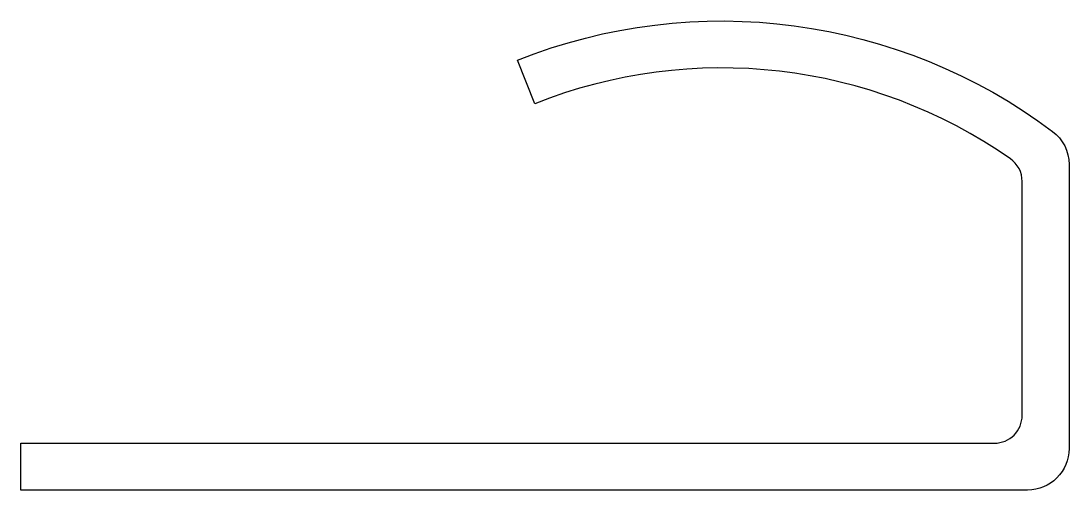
# Model space of a CAD drawing. Extents: x 259.1 to 278.1, y 264.4 to 272.9.
import ezdxf

# ---------------------------------------------------------------- set-up
doc = ezdxf.new("R2010")
doc.units = 0
doc.layers.add('ANA', color=220, linetype='CONTINUOUS')

msp = doc.modelspace()

# ---------------------------------------------------------------- linework, layer by layer
at = {"layer": 'ANA'}
msp.add_lwpolyline([(277.79, 270.878, -0.236068), (278.09, 270.278), (278.09, 265.128, -0.414214), (277.34, 264.378), (259.09, 264.378), (259.09, 265.228), (276.74, 265.228, 0.414214), (277.24, 265.728), (277.24, 269.972, 0.245126), (277.026, 270.382, 0.252218), (268.405, 271.379), (268.09, 272.169, -0.261345)], format="xyb", close=True, dxfattribs=at)

doc.saveas('drawing.dxf')
